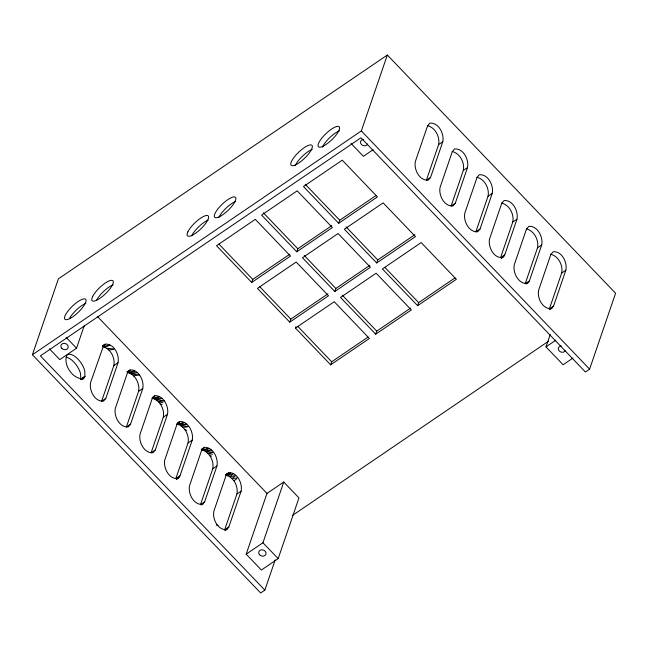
<?xml version="1.0" encoding="UTF-8"?>
<svg xmlns="http://www.w3.org/2000/svg" width="648" height="648" viewBox="0 0 648 648"><rect width="100%" height="100%" fill="white"/><g stroke="black" fill="none" stroke-linecap="round" stroke-linejoin="round"><path stroke-width="0.97" d="M84.888 376.553L83.414 378.643C73.062 379.833 62.897 364.84 66.825 355.388A14.264 6.755 55.8 0 1 76.424 357.639A14.264 6.755 55.8 0 1 84.791 371.053L84.888 376.553L80.7 379.404L80.603 373.904A14.264 6.755 55.8 0 0 66.112 357.202M102.392 346.137L105.13 344.104C113.959 343.31 119.702 354.983 118.033 362.718L105.818 398.39L101.623 401.242L113.837 365.569C115.393 357.963 110.525 348.421 102.692 346.639L105.389 344.372L102.425 346.089M130.548 424.197L128.223 426.935C119.402 427.729 113.659 416.048 115.328 408.321L127.543 372.641L129.859 369.911C138.688 369.117 144.431 380.789 142.763 388.525L130.548 424.197L126.352 427.048L138.567 391.376C140.122 383.77 135.254 374.228 127.421 372.446L130.118 370.178L127.154 371.895M155.277 450.012L152.952 452.741C144.131 453.535 138.388 441.855 140.057 434.128L152.272 398.447L154.589 395.717C163.418 394.924 169.152 406.604 167.492 414.331L155.277 450.012L151.081 452.863L163.296 417.182C164.851 409.577 159.983 400.035 152.15 398.261L154.848 395.985L152.62 397.273M179.998 475.818L177.957 478.418C169.136 479.804 163.312 467.945 164.673 460.291L177.001 424.254L179.318 421.524C188.147 420.73 193.882 432.41 192.221 440.138L179.998 475.818L175.811 478.67L188.025 442.989C189.581 435.383 184.712 425.841 176.872 424.067L179.577 421.791L177.35 423.079M204.622 501.917L202.168 504.452C193.436 504.768 187.896 493.493 189.516 485.741L201.731 450.06L204.047 447.331C212.876 446.537 218.611 458.217 216.942 465.944L204.622 501.917L200.426 504.776L212.755 468.796C214.31 461.19 209.442 451.648 201.601 449.874L204.298 447.598L202.079 448.886M430.572 177.414L428.255 180.152C419.426 180.946 413.683 169.266 415.352 161.538L427.567 125.858L429.883 123.128C438.712 122.334 444.455 134.006 442.786 141.742L430.572 177.414L426.376 180.266L438.599 144.593C440.146 136.987 435.286 127.445 427.445 125.663M455.301 203.229L452.976 205.959C444.155 206.753 438.413 195.072 440.081 187.345L452.296 151.664L454.613 148.935C463.442 148.141 469.184 159.813 467.516 167.549L455.301 203.229L451.105 206.08L463.32 170.4C464.875 162.794 460.015 153.252 452.174 151.478M480.03 229.036L477.706 231.765C468.885 232.559 463.142 220.879 464.81 213.151L477.025 177.471L479.342 174.741C488.171 173.948 493.914 185.628 492.245 193.355L480.03 229.036L475.835 231.887L488.049 196.206C489.605 188.6 484.736 179.059 476.904 177.285M504.76 254.842L502.71 257.442C493.889 258.827 488.065 246.961 489.426 239.315L501.755 203.278L504.071 200.548C512.9 199.754 518.643 211.434 516.974 219.162L504.76 254.842L500.564 257.693L512.779 222.013C514.334 214.407 509.466 204.865 501.633 203.091M529.375 280.949L526.921 283.476C518.197 283.8 512.625 272.492 514.269 264.765L526.484 229.084L528.8 226.355C537.629 225.561 543.364 237.241 541.704 244.968L529.375 280.949L525.188 283.8L537.508 247.82C539.063 240.214 534.195 230.672 526.362 228.898M228.793 527.091L226.363 529.659C217.623 530.105 212.018 518.562 213.962 510.883L226.079 475.462L228.388 472.716C237.152 471.833 242.798 483.513 241.105 491.152L228.793 527.091L224.605 529.942L236.917 494.003C238.48 486.486 233.726 476.952 225.925 475.243M553.546 306.115L551.124 308.683C542.376 309.128 536.771 297.586 538.715 289.899L550.832 254.486L553.141 251.748C561.905 250.865 567.551 262.537 565.858 270.175L553.546 306.115L549.358 308.966L561.67 273.027C563.242 265.51 558.479 255.976 550.679 254.267M32.4 354.756L58.393 278.851L387.334 55.023L615.6 293.244L589.607 369.149L585.419 372.001L360.96 137.757L40.395 355.882L264.854 590.125L260.666 592.977L32.4 354.756L361.341 130.928L387.334 55.023M49.394 348.786L59.77 359.616L76.529 348.211L84.329 325.434M251.724 282.447L290.482 256.073L255.288 219.348L216.529 245.722L251.724 282.447L252.761 279.41L289.875 254.162M296.768 251.797L332.384 227.561L297.197 190.836L261.573 215.071L296.768 251.797L297.805 248.759L331.768 225.65M289.761 322.153L328.528 295.78L296.185 262.027L257.426 288.401L289.761 322.153L290.806 319.116L327.912 293.86M295.472 328.107L334.23 301.733L369.425 338.459L330.666 364.832L295.472 328.107L295.99 326.584M338.669 223.285L377.436 196.911L342.241 160.186L303.483 186.559L338.669 223.285L339.714 220.247L375.994 195.558M334.814 291.503L370.429 267.26L338.094 233.515L302.47 257.75L334.814 291.503L335.85 288.465L369.814 265.356M246.183 554.162L266.976 493.428L283.743 482.023L298.955 497.907L278.17 558.633L261.403 570.046L246.183 554.162L262.95 542.757L283.743 482.023M330.666 364.832L331.703 361.795L367.991 337.106M376.715 262.983L415.473 236.609L383.138 202.864L344.38 229.238L376.715 262.983L377.752 259.953L414.866 234.698M264.854 590.125L275.222 559.84M375.71 334.182L411.326 309.947L376.14 273.221L340.516 297.456L375.71 334.182L376.747 331.144L410.711 308.035M417.612 305.67L456.37 279.296L421.184 242.571L382.425 268.944L417.612 305.67L418.649 302.632L454.937 277.943M572.954 358.052L563.112 364.751L545.989 346.883L550.217 334.546M105.818 398.39L103.494 401.128C94.673 401.922 88.93 390.242 90.599 382.514L103.745 345.141L102.376 346.081M201.245 449.712L202.727 448.432M225.593 475.122L227.075 473.842M233.855 480.857L236.747 478.815M373.216 149.615L363.382 156.306L351.054 143.443M80.749 379.112L84.937 376.261M81.17 379.598L84.661 377.217M81.932 379.396L84.029 377.97M82.021 379.59L83.414 378.643M113.837 365.569L118.033 362.718M438.599 144.593L442.786 141.742M138.567 391.376L142.763 388.525M463.32 170.4L467.516 167.549M163.296 417.182L167.492 414.331M488.049 196.206L492.245 193.355M188.025 442.989L192.221 440.138M512.779 222.013L516.974 219.162M176.475 479.156L179.269 477.252M501.228 258.179L504.023 256.284M176.556 479.366L177.957 478.418M501.317 258.39L502.71 257.442M212.755 468.796L216.942 465.944M537.508 247.82L541.704 244.968M201.52 504.946L203.61 503.52M526.273 283.97L528.371 282.544M236.917 494.003L241.105 491.152M561.67 273.027L565.858 270.175M225.002 530.607L227.796 528.703M549.755 309.631L552.55 307.735M292.321 515.541L548.435 341.269M545.989 346.883L555.83 340.184M127.121 371.944L128.539 371.012L127.105 371.887M226.152 474.547L228.655 473L226.419 474.287M226.055 474.838L230.704 473.008L227.894 475.664L233.086 473.85L229.967 476.798L235.637 475.486L232 478.564L237.306 477.908M104.676 347.085L109.82 345.222L102.692 346.639M127.421 372.446L134.549 371.029L129.406 372.892L137.101 372.665L131.504 374.042L139.652 374.973L133.561 375.84M152.15 398.261L159.278 396.835L154.135 398.698L161.83 398.471L156.233 399.848L163.474 400.683M176.872 424.067L184.008 422.642L178.864 424.505L186.559 424.278L180.962 425.663L188.204 426.489M201.601 449.874L208.737 448.448L203.594 450.311L211.289 450.085L205.691 451.47L212.933 452.296M108.832 350.033L113.181 349.418M164.381 400.78L158.29 401.647L162.988 402.74M183.019 427.453L187.369 426.838M212.099 452.644L207.749 453.26L212.447 454.353M106.774 348.235L114.016 349.061M216.327 525.091L218.101 525.415M160.169 403.963L162.081 404.587M184.899 429.77L186.81 430.394M209.628 455.576L211.54 456.2M361.341 130.928L589.607 369.149M305.208 184.243L339.714 220.247M346.105 226.922L377.752 259.953M384.839 267.349L418.649 302.632M263.307 212.755L297.805 248.759M304.204 255.434L335.85 288.465M342.249 295.14L376.747 331.144M218.951 244.126L252.761 279.41M259.84 286.805L290.806 319.116M297.894 326.511L331.703 361.795M97.322 316.37L266.976 493.428M66.161 337.381L76.529 348.211M262.95 542.757L278.17 558.633M322.404 147.177A14.386 4.236 -43.8 0 1 339.406 130.839M367.659 143.969A3.742 3.102 18.9 0 1 361.43 144.512A3.742 3.102 18.9 0 1 363.374 139.498M565.485 350.43A3.742 3.102 18.9 0 1 559.256 350.973A3.742 3.102 18.9 0 1 561.2 345.959M218.692 217.744A14.386 4.236 -43.8 0 1 235.694 201.415M191.654 235.84A14.386 4.236 -43.8 0 1 208.154 220.061M295.172 165.71A14.386 4.236 -43.8 0 1 312.166 149.372M96.512 300.332A14.386 4.236 -43.8 0 1 113.189 284.788M69.652 318.16A14.386 4.236 -43.8 0 1 85.884 303.345M187.855 231.871L187.151 233.871A14.386 4.236 -43.8 0 0 195.169 233.523A14.386 4.236 -43.8 0 0 207.878 219.866L208.575 217.866A14.386 4.236 -43.8 0 0 200.556 218.214A14.386 4.236 -43.8 0 0 187.855 231.871M92.705 296.363L91.886 298.445A14.386 4.236 -43.8 0 0 99.395 298.688A14.386 4.236 -43.8 0 0 112.363 285.104L113.181 283.03A14.386 4.236 -43.8 0 0 105.673 282.787A14.386 4.236 -43.8 0 0 92.705 296.363M323.595 145.946A14.386 4.236 -43.8 0 0 339.609 127.915A14.386 4.236 -43.8 0 0 323.247 136.436A14.386 4.236 -43.8 0 0 323.595 145.946M219.883 216.513A14.386 4.236 -43.8 0 0 235.896 198.482A14.386 4.236 -43.8 0 0 219.534 207.004A14.386 4.236 -43.8 0 0 219.883 216.513M296.355 164.479A14.386 4.236 -43.8 0 0 312.368 146.448A14.386 4.236 -43.8 0 0 296.006 154.969A14.386 4.236 -43.8 0 0 296.355 164.479M70.073 318.443A14.386 4.236 -43.8 0 0 86.087 300.421A14.386 4.236 -43.8 0 0 69.725 308.942A14.386 4.236 -43.8 0 0 70.073 318.443M259.646 554.842A3.742 3.102 18.9 0 0 265.874 554.299A3.742 3.102 18.9 0 0 261.589 549.828A3.742 3.102 18.9 0 0 259.646 554.842M61.819 348.381A3.742 3.102 18.9 0 0 68.04 347.838A3.742 3.102 18.9 0 0 63.763 343.367A3.742 3.102 18.9 0 0 61.819 348.381"/></g></svg>
